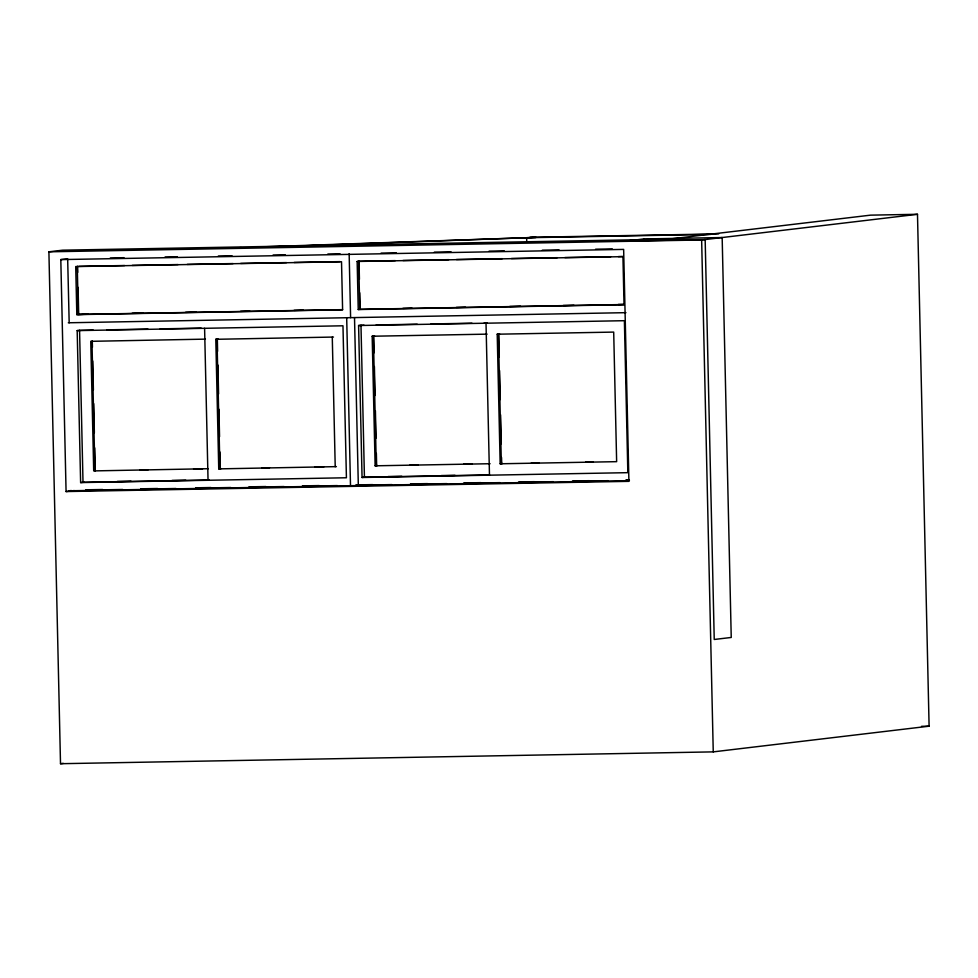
<?xml version="1.0" encoding="UTF-8"?>
<svg xmlns="http://www.w3.org/2000/svg" width="978" height="978" viewBox="0 0 978 978"><rect width="100%" height="100%" fill="white"/><g stroke="black" fill="none" stroke-linecap="round" stroke-linejoin="round"><path stroke-width="1.47" d="M48.9 251.811L62.629 250.185L668.463 239.194L870.579 215.148L917.486 214.292L929.1 726.189L713.255 751.874L60.514 763.708L48.9 251.811L701.642 239.977L917.486 214.292M60.807 259.598L623.646 249.402L628.915 481.347L66.076 491.555L60.807 259.598L67.665 258.779L69.181 322.764M357.153 261.468L622.937 256.652L624.025 304.708L358.241 309.525L357.153 261.468L359.415 261.199M76.822 314.623L342.606 309.806L341.518 261.749L75.722 266.566L76.822 314.623L87.861 314.072M77.176 330.613L342.972 325.796L346.42 477.765L80.624 482.582L77.176 330.613L79.45 330.344M358.241 309.525L360.503 309.256M336.408 466.628L218.742 468.878L215.796 339.305L218.18 339.024M358.596 325.515L624.392 320.698L627.839 472.667L362.056 477.484L358.596 325.515L364.024 325.173M490.088 463.719L375.124 465.809L372.178 336.236L374.562 335.955M497.215 334.207L613.695 332.092L616.641 461.665L500.161 463.78L497.215 334.207L499.599 333.926M80.624 482.582L84.035 482.178M218.742 468.878L221.126 468.596M71.357 490.528L69.083 490.797L629.086 480.65M66.076 491.555L74.304 490.565M375.124 465.809L377.496 465.528M362.056 477.484L365.454 477.081M500.161 463.78L502.545 463.499M361.726 485.149L358.327 485.553L354.513 317.593M60.514 763.708L63.264 763.378M233.754 247.911L241.358 247.642M261.138 246.921L536.078 237.385L298.706 245.967M271.309 246.957L295.662 246.077M529.893 237.324L718.696 233.901M710.798 234.39L526.653 237.727L526.763 242.299M110.318 257.947L124.01 257.691M165.086 256.945L177.25 256.725M218.326 255.979L232.018 255.735M273.094 254.989L285.258 254.769M327.85 253.999L340.026 253.779M381.09 253.094L396.31 252.825M434.342 252.128L451.066 251.823M489.098 251.138L504.318 250.857M542.338 250.172L559.074 249.867M595.59 249.207L612.314 248.901M78.79 266.358L124.609 265.527M132.25 265.393L178.069 264.561M187.238 264.39L233.07 263.571M240.698 263.424L286.53 262.593M294.158 262.459L339.989 261.627M395.344 260.625L358.681 261.285L359.77 309.341L624.367 304.513M402.973 260.49L448.804 259.659M456.445 259.512L502.264 258.681M511.433 258.522L557.252 257.691M564.893 257.556L610.712 256.725M618.353 256.578L622.937 256.493M132.152 313.278L142.849 313.082M185.612 312.312L196.309 312.116M240.612 311.31L249.769 311.138M294.072 310.344L303.241 310.173M402.887 308.363L412.044 308.204M456.347 307.398L465.516 307.239M509.807 306.432L520.504 306.236M563.267 305.466L573.964 305.27M618.255 304.464L624.367 304.354M342.606 309.647L78.35 314.439L77.262 266.395M68.313 322.777L625.944 312.667M93.252 330.087L79.56 330.332L83.008 482.301L209.206 480.015M106.932 329.843L147.984 329.097M160.147 328.877L201.199 328.131M376.188 324.953L417.239 324.219M430.931 323.962L471.983 323.217M484.147 322.997L487.178 322.948M205.404 339.134L90.758 341.334L93.705 470.907L208.338 468.706M372.178 336.236L487.142 334.146M215.796 339.305L333.474 337.055M139.952 469.831L148.179 469.77M193.558 468.939L202.629 468.78M409.929 465.015L418.339 464.782M463.731 463.963L471.946 463.902M261.97 467.851L269.525 467.716M314.904 466.897L323.987 466.738M531.286 462.973L538.841 462.839M585.736 461.983L593.304 461.848M117.323 481.445L131.003 481.188M172.055 480.442L185.747 480.198M388.095 476.53L401.787 476.286M441.31 475.565L455.002 475.32M489.11 474.941L364.427 477.203L360.98 325.234M85.893 489.807L102.678 489.501M140.808 488.804L157.592 488.511M195.722 487.814L210.979 487.533M249.109 486.848L265.882 486.543M302.495 485.883L319.268 485.577M355.882 484.917L372.655 484.611M410.784 483.914L427.569 483.609M464.171 482.949L480.956 482.643M519.086 481.958L534.343 481.677M572.472 480.98L589.257 480.687M625.859 480.015L628.915 479.966M86.186 490.149L122.727 489.477M140.991 489.147L176.003 488.511M195.796 488.156L230.808 487.521M249.072 487.191L284.085 486.555M302.349 486.225L337.373 485.589M356.946 485.235L391.97 484.599M410.234 484.269L446.763 483.609M463.511 483.303L500.051 482.643M518.316 482.313L553.328 481.677M573.12 481.323L608.133 480.687M626.397 480.357L629.441 480.296M921.533 726.324L929.1 726.189M701.642 239.977L713.255 751.874M498.756 334.024L499.269 356.884M499.587 370.613L500.235 399.574M500.589 414.819L501.237 443.78M501.555 457.496L501.69 463.596M498.413 334.06L501.347 463.633M486.017 323.205L489.477 475.174M373.706 336.053L374.097 352.813M374.403 366.542L375.063 395.503M375.405 410.748L376.029 438.181M376.371 453.425L376.652 465.626M373.376 336.09L376.31 465.662M359.024 261.248L359.427 279.268M359.733 292.777L360.112 309.292M349.146 253.62L350.601 317.654M346.689 317.728L350.503 485.699M332.275 337.202L335.222 466.775M217.336 339.121L217.605 351.322M217.923 365.038L218.571 394M218.925 409.244L219.549 436.689M219.891 451.934L220.27 468.694M216.994 339.17L219.928 468.743M204.598 328.302L208.045 480.271M92.287 341.151L92.433 347.251M92.739 360.968L93.399 389.929M93.705 403.657L94.365 432.618M94.707 447.863L95.233 470.724M91.956 341.188L94.89 470.76M77.604 266.346L77.739 272.361M78.081 287.373L78.692 314.403M643.989 238.95L626.984 240.979L705.162 239.561L714.233 639.478L731.238 637.46L722.167 237.544L643.989 238.95"/></g></svg>
